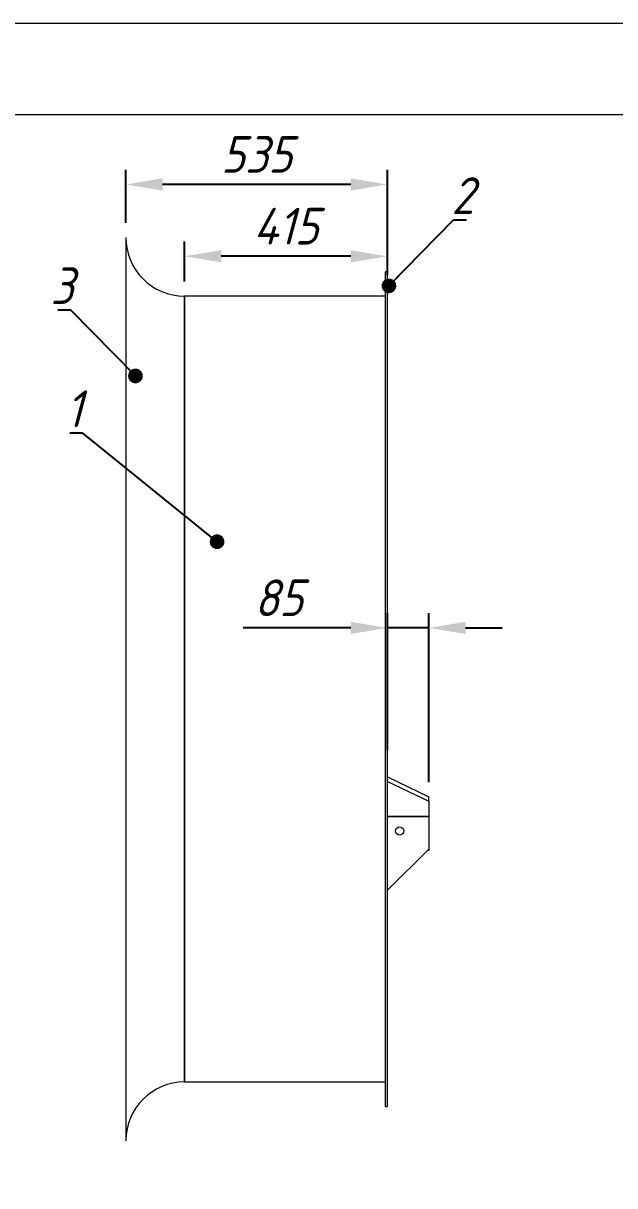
# Model space of a CAD drawing. Header units: millimetres. Extents: x 1058 to 11362, y -1423 to 10005.
# Drawn here: x 3804 to 5014, y 7629 to 10005 of the extents above; entities that cross this region are included whole.
import ezdxf

# ---------------------------------------------------------------- set-up
doc = ezdxf.new("R2010")
doc.units = ezdxf.units.MM
doc.header["$LTSCALE"] = 10
doc.header["$PDSIZE"] = -1
doc.linetypes.add('SLD-Solid', pattern=[0])
doc.styles.add('GENISO', font='geniso.shx', dxfattribs={"oblique": 15})
doc.dimstyles.new('Scale', dxfattribs={"dimscale": 30, "dimtxt": 2.5, "dimasz": 2.5, "dimexe": 1, "dimexo": 1, "dimgap": 0.8, "dimtad": 1, "dimdec": 0, "dimzin": 0, "dimtxsty": 'GENISO', "dimcen": 2.5, "dimclrd": 1, "dimclre": 1, "dimclrt": 256, "dimadec": 0, "dimazin": 0, "dimtfac": 1, "dimtdec": 0, "dimtmove": 0, "dimatfit": 3, "dimfxl": 1, "dimtzin": 0, "dimlwd": -1, "dimlwe": -1, "dimarcsym": 0})
doc.dimstyles.new('Scale 1B5', dxfattribs={"dimscale": 30, "dimtxt": 2.5, "dimasz": 2.5, "dimexe": 1, "dimexo": 1, "dimgap": 0.8, "dimtad": 1, "dimdec": 0, "dimlfac": 0.2, "dimzin": 0, "dimtxsty": 'GENISO', "dimcen": 2.5, "dimclrd": 1, "dimclre": 1, "dimclrt": 256, "dimadec": 0, "dimazin": 0, "dimtfac": 1, "dimtdec": 0, "dimtmove": 0, "dimatfit": 3, "dimfxl": 1, "dimtzin": 0, "dimlwd": -1, "dimlwe": -1, "dimarcsym": 0})

# ---------------------------------------------------------------- blocks, each defined once
blk = doc.blocks.new('*D69')
at = {"color": 1, "transparency": 16777216}
for p, q in [((4013.5, 9596.8), (4013.5, 9705)), ((4548.5, 9526.8), (4548.5, 9705)), ((4473.5, 9675), (4088.5, 9675))]:
    blk.add_line(p, q, dxfattribs=at)
for points in [[(4088.5, 9687.5), (4088.5, 9662.5), (4013.5, 9675)], [(4473.5, 9687.5), (4473.5, 9662.5), (4548.5, 9675)]]:
    blk.add_solid(points, dxfattribs=at)
at = {"layer": 'Defpoints', "color": 0, "transparency": 16777216}
for p in [(4013.5, 9675), (4013.5, 9566.8), (4548.5, 9496.8)]:
    blk.add_point(p, dxfattribs=at)
at = {"transparency": 16777216, "insert": (4281, 9736.5), "char_height": 75, "attachment_point": 5, "style": 'GENISO'}
blk.add_mtext('535', dxfattribs=at)
blk = doc.blocks.new('*D70')
at = {"color": 1, "transparency": 16777216}
for p, q in [((4133.5, 9476.8), (4133.5, 9558.3)), ((4548.5, 9489.2), (4548.5, 9558.3)), ((4473.5, 9528.3), (4208.5, 9528.3))]:
    blk.add_line(p, q, dxfattribs=at)
for points in [[(4208.5, 9540.8), (4208.5, 9515.8), (4133.5, 9528.3)], [(4473.5, 9540.8), (4473.5, 9515.8), (4548.5, 9528.3)]]:
    blk.add_solid(points, dxfattribs=at)
at = {"layer": 'Defpoints', "color": 0, "transparency": 16777216}
for p in [(4133.5, 9528.3), (4548.5, 9459.2), (4133.5, 9446.8)]:
    blk.add_point(p, dxfattribs=at)
at = {"transparency": 16777216, "insert": (4341, 9589.8), "char_height": 75, "attachment_point": 5, "style": 'GENISO'}
blk.add_mtext('415', dxfattribs=at)
blk = doc.blocks.new('*D71')
at = {"color": 1, "transparency": 16777216}
for p, q in [((4548.5, 8518.1), (4548.5, 8798.8)), ((4633.5, 8453.5), (4633.5, 8798.8)), ((4473.5, 8768.8), (4253.7, 8768.8)), ((4633.5, 8768.8), (4548.5, 8768.8)), ((4708.5, 8768.8), (4783.5, 8768.8))]:
    blk.add_line(p, q, dxfattribs=at)
for points in [[(4473.5, 8781.3), (4473.5, 8756.3), (4548.5, 8768.8)], [(4708.5, 8781.3), (4708.5, 8756.3), (4633.5, 8768.8)]]:
    blk.add_solid(points, dxfattribs=at)
at = {"layer": 'Defpoints', "color": 0, "transparency": 16777216}
for p in [(4548.5, 8768.8), (4548.5, 8488.1), (4633.5, 8423.5)]:
    blk.add_point(p, dxfattribs=at)
at = {"transparency": 16777216, "insert": (4326.1, 8830.3), "char_height": 75, "attachment_point": 5, "style": 'GENISO'}
blk.add_mtext('85', dxfattribs=at)

msp = doc.modelspace()

# ---------------------------------------------------------------- linework, layer by layer
at = {"color": 3, "lineweight": 13}
for p, q in [((4013.5, 9566.8), (4013.5, 7720.8)), ((4548.5, 9496.8), (4544.5, 9496.8)), ((4544.5, 8643.8), (4544.5, 9496.8)), ((4548.5, 8643.8), (4548.5, 9496.8)), ((4544.5, 9446.8), (4133.5, 9446.8)), ((4133.5, 9446.8), (4133.5, 7840.8)), ((4133.5, 8643.8), (4133.5, 9446.8)), ((4133.5, 7840.8), (4133.5, 8643.8)), ((4544.5, 7790.8), (4544.5, 8643.8)), ((4548.5, 7790.8), (4548.5, 8643.8)), ((4548.5, 8464.2), (4633.5, 8423.5)), ((4548.5, 8455.2), (4633.5, 8414.6)), ((4633.5, 8414.6), (4633.5, 8423.5)), ((4633.5, 8414.6), (4633.5, 8384.3)), ((4548.5, 8384.3), (4633.5, 8384.3)), ((4548.5, 8383.6), (4633.5, 8383.6)), ((4633.5, 8383.6), (4633.5, 8384.3)), ((4633.5, 8383.6), (4633.5, 8316.8)), ((4633.5, 8316.8), (4548.5, 8232.9)), ((4633.5, 8316.8), (4633.5, 8313.8)), ((4633.5, 8313.8), (4630.5, 8313.8)), ((4133.5, 7840.8), (4544.5, 7840.8)), ((4544.5, 7790.8), (4548.5, 7790.8))]:
    msp.add_line(p, q, dxfattribs=at)
at = {"color": 7, "linetype": 'SLD-Solid', "lineweight": 0}
for points in [[(1058.1, 10004.5), (11361.8, 10004.5), (11361.8, 2754.7), (1058.1, 2754.7)], [(1244.3, 9818.3), (11175.6, 9818.3), (11175.6, 2940.9), (1244.3, 2940.9)]]:
    msp.add_lwpolyline(points, close=True, dxfattribs=at)
at = {"color": 3, "lineweight": 13}
msp.add_circle((4573.5, 8353.8), 8.5, dxfattribs=at)
for centre, start, end in [((4133.5, 9566.8), 180, 270), ((4133.5, 7720.8), 90, 180)]:
    msp.add_arc(centre, 120, start, end, dxfattribs=at)

# ---------------------------------------------------------------- texts
at = {"char_height": 75, "attachment_point": 5, "style": 'GENISO'}
for s, insert in [('2', (4702.5, 9652.3)), ('3', (3883, 9468.1)), ('1', (3907.7, 9216.7))]:
    msp.add_mtext(s, dxfattribs=dict(at, insert=insert))

# ---------------------------------------------------------------- dimensions: what is measured, and where the dimension line sits
for base, p1, p2, picture, middle in [((4013.5, 9675), (4548.5, 9496.8), (4013.5, 9566.8), '*D69', (4281, 9736.5)), ((4133.5, 9528.3), (4548.5, 9459.2), (4133.5, 9446.8), '*D70', (4341, 9589.8)), ((4548.5, 8768.8), (4633.5, 8423.5), (4548.5, 8488.1), '*D71', (4326.1, 8830.3))]:
    dim = msp.add_linear_dim(base=base, p1=p1, p2=p2, dimstyle='Scale')
    dim.commit()
    dim.dimension.update_dxf_attribs({"geometry": picture, "text_midpoint": middle})

# ---------------------------------------------------------------- leaders
for points in [[(4551.6, 9467.8), (4684, 9602.5), (4710.5, 9602.5)], [(4033.2, 9283.7), (3900.9, 9418.4), (3874.4, 9418.4)], [(4200.1, 8944.9), (3925.6, 9167), (3899.1, 9167)]]:
    msp.add_leader(points, dimstyle='Scale 1B5', override={"dimasz": 1, "dimldrblk": 'Dot'})

doc.saveas('drawing.dxf')
